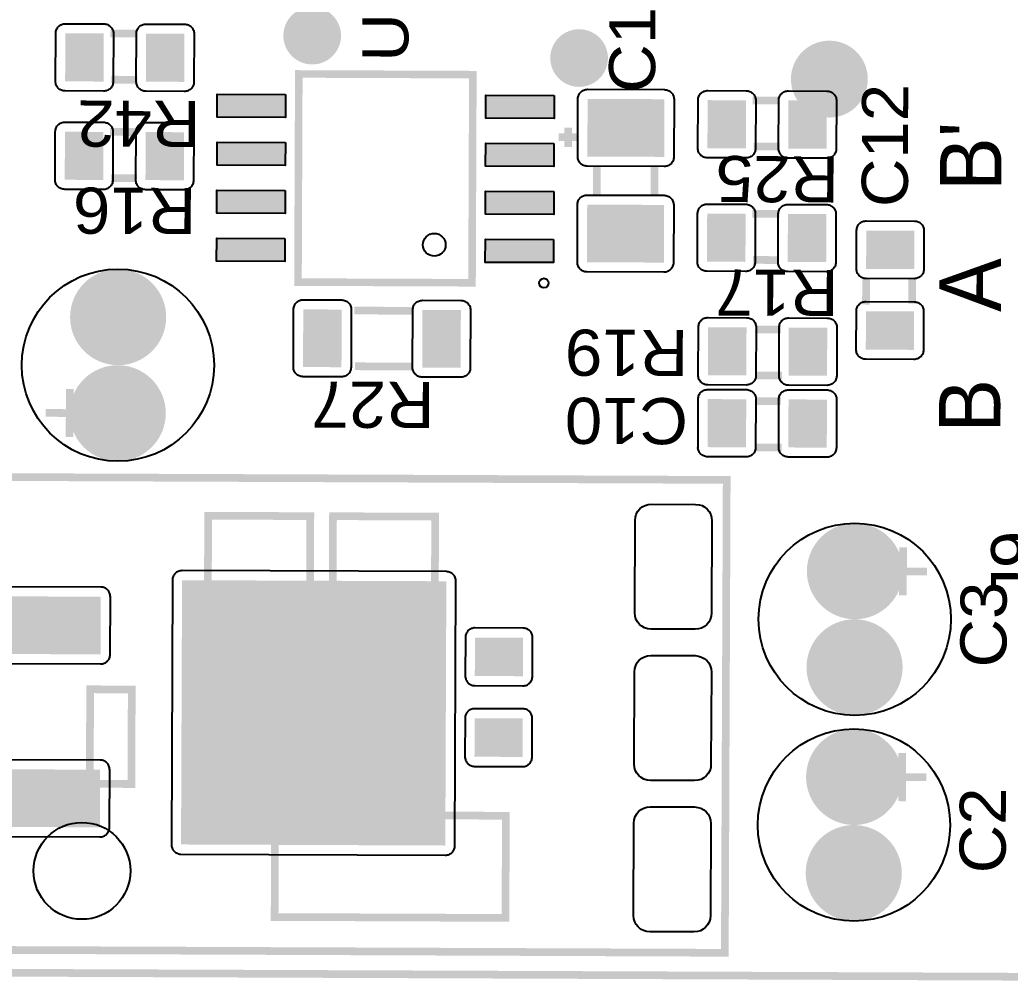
# Model space of a CAD drawing. Header units: millimetres. Extents: x 2766.7 to 2787.4, y 1526.7 to 1542.9.
# Drawn here: x 2773 to 2774.392, y 1530.505 to 1531.857 of the extents above; entities that cross this region are included whole.
import ezdxf

# ---------------------------------------------------------------- set-up
doc = ezdxf.new("R2010")
doc.units = ezdxf.units.MM
doc.styles.get("Standard").update_dxf_attribs({"font": 'arial.ttf'})

# ---------------------------------------------------------------- blocks, each defined once
blk = doc.blocks.new('RPAD')
blk.add_trace([(-0.5, -0.5), (-0.5, 0.5), (0.5, -0.5), (0.5, 0.5)])
blk = doc.blocks.new('EPAD')
at = {"const_width": 0.5}
blk.add_lwpolyline([(-0.25, 0, 1), (0.25, 0, 1)], format="xyb", close=True, dxfattribs=at)
blk = doc.blocks.new('tarjeta AUT')
for points, const_width in [([(0.4144, -3.6276), (7.0798, -3.6276), (7.0798, -0.4859), (0.4144, -0.4859), (0.4144, -3.6276)], 0.008), ([(0.4144, -3.6276), (7.0798, -3.6276), (7.0798, -0.4859), (0.4144, -0.4859), (0.4144, -3.6276)], 0.008), ([(0.4144, -3.6276), (7.0798, -3.6276), (7.0798, -0.4859), (0.4144, -0.4859), (0.4144, -3.6276)], 0.008), ([(0.4381, -2.8875), (0.9302, -2.8875), (0.9302, -1.9623), (0.4381, -1.9623), (0.4381, -2.8875)], 0.008), ([(0.4381, -2.8875), (0.9302, -2.8875), (0.9302, -1.9623), (0.4381, -1.9623), (0.4381, -2.8875)], 0.008), ([(0.4381, -2.8875), (0.9302, -2.8875), (0.9302, -1.9623), (0.4381, -1.9623), (0.4381, -2.8875)], 0.008), ([(0.9971, -2.1786), (0.9971, -2.2286)], 0.008), ([(0.9971, -2.1786), (0.9971, -2.2286)], 0.008), ([(0.9971, -2.1786), (0.9971, -2.2286)], 0.008), ([(0.9721, -2.2036), (1.0221, -2.2036)], 0.008), ([(0.9721, -2.2036), (1.0221, -2.2036)], 0.008), ([(0.9721, -2.2036), (1.0221, -2.2036)], 0.008), ([(0.6113, -2.2693), (0.7097, -2.2693), (0.7097, -2.226), (0.6113, -2.226), (0.6113, -2.2693)], 0.008), ([(0.6113, -2.2693), (0.7097, -2.2693), (0.7097, -2.226), (0.6113, -2.226), (0.6113, -2.2693)], 0.008), ([(0.6113, -2.2693), (0.7097, -2.2693), (0.7097, -2.226), (0.6113, -2.226), (0.6113, -2.2693)], 0.008), ([(1.2418, -2.2725), (1.2418, -2.2455)], 0.008), ([(1.2418, -2.2725), (1.2418, -2.2455)], 0.008), ([(1.2418, -2.2725), (1.2418, -2.2455)], 0.008), ([(1.2898, -2.2725), (1.2898, -2.2445)], 0.008), ([(1.2898, -2.2725), (1.2898, -2.2445)], 0.008), ([(1.2898, -2.2725), (1.2898, -2.2445)], 0.008), ([(1.3442, -2.2725), (1.3442, -2.2455)], 0.008), ([(1.3442, -2.2725), (1.3442, -2.2455)], 0.008), ([(1.3442, -2.2725), (1.3442, -2.2455)], 0.008), ([(1.3922, -2.2725), (1.3922, -2.2445)], 0.008), ([(1.3922, -2.2725), (1.3922, -2.2445)], 0.008), ([(1.3922, -2.2725), (1.3922, -2.2445)], 0.008), ([(0.6507, -2.4544), (0.8908, -2.4544), (0.8908, -2.3481), (0.6507, -2.3481), (0.6507, -2.4544)], 0.008), ([(0.6507, -2.4544), (0.8908, -2.4544), (0.8908, -2.3481), (0.6507, -2.3481), (0.6507, -2.4544)], 0.008), ([(0.6507, -2.4544), (0.8908, -2.4544), (0.8908, -2.3481), (0.6507, -2.3481), (0.6507, -2.4544)], 0.008), ([(0.4735, -2.6591), (0.5798, -2.6591), (0.5798, -2.4189), (0.4735, -2.4189), (0.4735, -2.6591)], 0.008), ([(0.4735, -2.6591), (0.5798, -2.6591), (0.5798, -2.4189), (0.4735, -2.4189), (0.4735, -2.6591)], 0.008), ([(0.4735, -2.6591), (0.5798, -2.6591), (0.5798, -2.4189), (0.4735, -2.4189), (0.4735, -2.6591)], 0.008), ([(1.3509, -2.6217), (1.3509, -2.4406), (1.1343, -2.4406), (1.1343, -2.6217), (1.3509, -2.6217)], 0.00787), ([(1.3509, -2.6217), (1.3509, -2.4406), (1.1343, -2.4406), (1.1343, -2.6217), (1.3509, -2.6217)], 0.00787), ([(1.3509, -2.6217), (1.3509, -2.4406), (1.1343, -2.4406), (1.1343, -2.6217), (1.3509, -2.6217)], 0.00787), ([(0.6507, -2.5843), (0.8908, -2.5843), (0.8908, -2.478), (0.6507, -2.478), (0.6507, -2.5843)], 0.008), ([(0.6507, -2.5843), (0.8908, -2.5843), (0.8908, -2.478), (0.6507, -2.478), (0.6507, -2.5843)], 0.008), ([(0.6507, -2.5843), (0.8908, -2.5843), (0.8908, -2.478), (0.6507, -2.478), (0.6507, -2.5843)], 0.008), ([(1.0469, -2.5002), (1.0469, -2.5592)], 0.008), ([(1.0469, -2.5002), (1.0469, -2.5592)], 0.008), ([(1.0469, -2.5002), (1.0469, -2.5592)], 0.008), ([(1.1049, -2.4992), (1.1049, -2.5592)], 0.008), ([(1.1049, -2.4992), (1.1049, -2.5592)], 0.008), ([(1.1049, -2.4992), (1.1049, -2.5592)], 0.008), ([(1.2861, -2.7112), (1.2861, -2.7312)], 0.008), ([(1.2861, -2.7112), (1.2861, -2.7312)], 0.008), ([(1.2861, -2.7112), (1.2861, -2.7312)], 0.008), ([(1.2761, -2.7212), (1.2961, -2.7212)], 0.008), ([(1.2761, -2.7212), (1.2961, -2.7212)], 0.008), ([(1.2761, -2.7212), (1.2961, -2.7212)], 0.008), ([(1.2261, -2.7512), (1.2561, -2.7512)], 0.008), ([(1.2261, -2.7512), (1.2561, -2.7512)], 0.008), ([(1.2261, -2.7512), (1.2561, -2.7512)], 0.008), ([(1.2261, -2.8112), (1.2561, -2.8112)], 0.008), ([(1.2261, -2.8112), (1.2561, -2.8112)], 0.008), ([(1.2261, -2.8112), (1.2561, -2.8112)], 0.008), ([(0.9642, -2.9165), (0.9642, -2.9445)], 0.008), ([(0.9642, -2.9165), (0.9642, -2.9445)], 0.008), ([(0.9642, -2.9165), (0.9642, -2.9445)], 0.008), ([(1.0122, -2.9165), (1.0122, -2.9435)], 0.008), ([(1.0122, -2.9165), (1.0122, -2.9435)], 0.008), ([(1.0122, -2.9165), (1.0122, -2.9435)], 0.008), ([(1.039, -2.9165), (1.039, -2.9445)], 0.008), ([(1.039, -2.9165), (1.039, -2.9445)], 0.008), ([(1.039, -2.9165), (1.039, -2.9445)], 0.008), ([(1.087, -2.9165), (1.087, -2.9435)], 0.008), ([(1.087, -2.9165), (1.087, -2.9435)], 0.008), ([(1.087, -2.9165), (1.087, -2.9435)], 0.008), ([(1.1592, -2.9411), (1.1592, -2.9141)], 0.008), ([(1.1592, -2.9411), (1.1592, -2.9141)], 0.008), ([(1.1592, -2.9411), (1.1592, -2.9141)], 0.008), ([(1.2072, -2.9411), (1.2072, -2.9131)], 0.008), ([(1.2072, -2.9411), (1.2072, -2.9131)], 0.008), ([(1.2072, -2.9411), (1.2072, -2.9131)], 0.008), ([(1.2773, -2.9411), (1.2773, -2.9141)], 0.008), ([(1.2773, -2.9411), (1.2773, -2.9141)], 0.008), ([(1.2773, -2.9411), (1.2773, -2.9141)], 0.008), ([(1.3253, -2.9411), (1.3253, -2.9131)], 0.008), ([(1.3253, -2.9411), (1.3253, -2.9131)], 0.008), ([(1.3253, -2.9411), (1.3253, -2.9131)], 0.008), ([(1.1413, -3.0317), (1.1133, -3.0317)], 0.008), ([(1.1413, -3.0317), (1.1133, -3.0317)], 0.008), ([(1.1413, -3.0317), (1.1133, -3.0317)], 0.008), ([(0.6216, -3.0963), (0.6216, -3.0463)], 0.008), ([(0.6216, -3.0963), (0.6216, -3.0463)], 0.008), ([(0.6216, -3.0963), (0.6216, -3.0463)], 0.008), ([(0.8357, -3.0963), (0.8357, -3.0463)], 0.008), ([(0.8357, -3.0963), (0.8357, -3.0463)], 0.008), ([(0.8357, -3.0963), (0.8357, -3.0463)], 0.008), ([(0.6466, -3.0713), (0.5966, -3.0713)], 0.008), ([(0.6466, -3.0713), (0.5966, -3.0713)], 0.008), ([(0.6466, -3.0713), (0.5966, -3.0713)], 0.008), ([(0.8607, -3.0713), (0.8107, -3.0713)], 0.008), ([(0.8607, -3.0713), (0.8107, -3.0713)], 0.008), ([(0.8607, -3.0713), (0.8107, -3.0713)], 0.008), ([(1.1413, -3.0797), (1.1143, -3.0797)], 0.008), ([(1.1413, -3.0797), (1.1143, -3.0797)], 0.008), ([(1.1413, -3.0797), (1.1143, -3.0797)], 0.008)]:
    blk.add_lwpolyline(points, dxfattribs=dict(const_width=const_width))
for points in [[(0.5561, -2.1367), (0.5561, -2.2367), (0.5561, -2.2377), (0.5563, -2.2387), (0.5565, -2.2397), (0.5569, -2.2406), (0.5573, -2.2415), (0.5578, -2.2423), (0.5583, -2.2431), (0.559, -2.2438), (0.5597, -2.2444), (0.5605, -2.245), (0.5613, -2.2455), (0.5622, -2.2459), (0.5631, -2.2462), (0.564, -2.2465), (0.565, -2.2466), (0.5661, -2.2467), (0.5661, -2.2467), (0.6261, -2.2467), (0.6271, -2.2466), (0.6281, -2.2465), (0.6291, -2.2462), (0.63, -2.2459), (0.6309, -2.2455), (0.6317, -2.245), (0.6325, -2.2444), (0.6332, -2.2438), (0.6338, -2.2431), (0.6344, -2.2423), (0.6349, -2.2415), (0.6353, -2.2406), (0.6356, -2.2397), (0.6359, -2.2387), (0.636, -2.2377), (0.6361, -2.2367), (0.6361, -2.1367)], [(0.7361, -2.1367), (0.7361, -2.2367), (0.7361, -2.2377), (0.7363, -2.2387), (0.7365, -2.2397), (0.7369, -2.2406), (0.7373, -2.2415), (0.7378, -2.2423), (0.7383, -2.2431), (0.739, -2.2438), (0.7397, -2.2444), (0.7405, -2.245), (0.7413, -2.2455), (0.7422, -2.2459), (0.7431, -2.2462), (0.744, -2.2465), (0.745, -2.2466), (0.7461, -2.2467), (0.7461, -2.2467), (0.8061, -2.2467), (0.8071, -2.2466), (0.8081, -2.2465), (0.8091, -2.2462), (0.81, -2.2459), (0.8109, -2.2455), (0.8117, -2.245), (0.8125, -2.2444), (0.8132, -2.2438), (0.8138, -2.2431), (0.8144, -2.2423), (0.8149, -2.2415), (0.8153, -2.2406), (0.8156, -2.2397), (0.8159, -2.2387), (0.816, -2.2377), (0.8161, -2.2367), (0.8161, -2.1367)]]:
    blk.add_lwpolyline(points)
for points in [[(1.2298, -2.2375), (1.2298, -2.1975), (1.2299, -2.1965), (1.23, -2.1955), (1.2303, -2.1945), (1.2306, -2.1936), (1.231, -2.1927), (1.2315, -2.1919), (1.2321, -2.1911), (1.2327, -2.1904), (1.2334, -2.1898), (1.2342, -2.1892), (1.235, -2.1887), (1.2359, -2.1883), (1.2368, -2.1879), (1.2378, -2.1877), (1.2388, -2.1876), (1.2398, -2.1875), (1.2898, -2.1875), (1.2909, -2.1876), (1.2919, -2.1877), (1.2928, -2.1879), (1.2938, -2.1883), (1.2946, -2.1887), (1.2955, -2.1892), (1.2962, -2.1898), (1.2969, -2.1904), (1.2976, -2.1911), (1.2981, -2.1919), (1.2986, -2.1927), (1.2991, -2.1936), (1.2994, -2.1945), (1.2996, -2.1955), (1.2998, -2.1965), (1.2998, -2.1975), (1.2998, -2.2375), (1.2998, -2.2385), (1.2996, -2.2395), (1.2994, -2.2405), (1.2991, -2.2414), (1.2986, -2.2423), (1.2981, -2.2431), (1.2976, -2.2439), (1.2969, -2.2446), (1.2962, -2.2453), (1.2955, -2.2458), (1.2946, -2.2463), (1.2938, -2.2467), (1.2928, -2.2471), (1.2919, -2.2473), (1.2909, -2.2475), (1.2898, -2.2475), (1.2398, -2.2475), (1.2388, -2.2475), (1.2378, -2.2473), (1.2368, -2.2471), (1.2359, -2.2467), (1.235, -2.2463), (1.2342, -2.2458), (1.2334, -2.2453), (1.2327, -2.2446), (1.2321, -2.2439), (1.2315, -2.2431), (1.231, -2.2423), (1.2306, -2.2414), (1.2303, -2.2405), (1.23, -2.2395), (1.2299, -2.2385), (1.2298, -2.2375)], [(1.3322, -2.2375), (1.3322, -2.1975), (1.3322, -2.1965), (1.3324, -2.1955), (1.3326, -2.1945), (1.333, -2.1936), (1.3334, -2.1927), (1.3339, -2.1919), (1.3344, -2.1911), (1.3351, -2.1904), (1.3358, -2.1898), (1.3366, -2.1892), (1.3374, -2.1887), (1.3383, -2.1883), (1.3392, -2.1879), (1.3401, -2.1877), (1.3412, -2.1876), (1.3422, -2.1875), (1.3922, -2.1875), (1.3932, -2.1876), (1.3942, -2.1877), (1.3952, -2.1879), (1.3961, -2.1883), (1.397, -2.1887), (1.3978, -2.1892), (1.3986, -2.1898), (1.3993, -2.1904), (1.3999, -2.1911), (1.4005, -2.1919), (1.401, -2.1927), (1.4014, -2.1936), (1.4018, -2.1945), (1.402, -2.1955), (1.4021, -2.1965), (1.4022, -2.1975), (1.4022, -2.2375), (1.4021, -2.2385), (1.402, -2.2395), (1.4018, -2.2405), (1.4014, -2.2414), (1.401, -2.2423), (1.4005, -2.2431), (1.3999, -2.2439), (1.3993, -2.2446), (1.3986, -2.2453), (1.3978, -2.2458), (1.397, -2.2463), (1.3961, -2.2467), (1.3952, -2.2471), (1.3942, -2.2473), (1.3932, -2.2475), (1.3922, -2.2475), (1.3422, -2.2475), (1.3412, -2.2475), (1.3401, -2.2473), (1.3392, -2.2471), (1.3383, -2.2467), (1.3374, -2.2463), (1.3366, -2.2458), (1.3358, -2.2453), (1.3351, -2.2446), (1.3344, -2.2439), (1.3339, -2.2431), (1.3334, -2.2423), (1.333, -2.2414), (1.3326, -2.2405), (1.3324, -2.2395), (1.3322, -2.2385), (1.3322, -2.2375)], [(1.2298, -2.3215), (1.2298, -2.2815), (1.2299, -2.2805), (1.23, -2.2795), (1.2303, -2.2785), (1.2306, -2.2776), (1.231, -2.2767), (1.2315, -2.2759), (1.2321, -2.2751), (1.2327, -2.2744), (1.2334, -2.2738), (1.2342, -2.2732), (1.235, -2.2727), (1.2359, -2.2723), (1.2368, -2.2719), (1.2378, -2.2717), (1.2388, -2.2716), (1.2398, -2.2715), (1.2898, -2.2715), (1.2909, -2.2716), (1.2919, -2.2717), (1.2928, -2.2719), (1.2938, -2.2723), (1.2946, -2.2727), (1.2955, -2.2732), (1.2962, -2.2738), (1.2969, -2.2744), (1.2976, -2.2751), (1.2981, -2.2759), (1.2986, -2.2767), (1.2991, -2.2776), (1.2994, -2.2785), (1.2996, -2.2795), (1.2998, -2.2805), (1.2998, -2.2815), (1.2998, -2.3215), (1.2998, -2.3225), (1.2996, -2.3235), (1.2994, -2.3245), (1.2991, -2.3254), (1.2986, -2.3263), (1.2981, -2.3271), (1.2976, -2.3279), (1.2969, -2.3286), (1.2962, -2.3293), (1.2955, -2.3298), (1.2946, -2.3303), (1.2938, -2.3307), (1.2928, -2.3311), (1.2919, -2.3313), (1.2909, -2.3315), (1.2898, -2.3315), (1.2398, -2.3315), (1.2388, -2.3315), (1.2378, -2.3313), (1.2368, -2.3311), (1.2359, -2.3307), (1.235, -2.3303), (1.2342, -2.3298), (1.2334, -2.3293), (1.2327, -2.3286), (1.2321, -2.3279), (1.2315, -2.3271), (1.231, -2.3263), (1.2306, -2.3254), (1.2303, -2.3245), (1.23, -2.3235), (1.2299, -2.3225), (1.2298, -2.3215)], [(1.3322, -2.3215), (1.3322, -2.2815), (1.3322, -2.2805), (1.3324, -2.2795), (1.3326, -2.2785), (1.333, -2.2776), (1.3334, -2.2767), (1.3339, -2.2759), (1.3344, -2.2751), (1.3351, -2.2744), (1.3358, -2.2738), (1.3366, -2.2732), (1.3374, -2.2727), (1.3383, -2.2723), (1.3392, -2.2719), (1.3401, -2.2717), (1.3412, -2.2716), (1.3422, -2.2715), (1.3922, -2.2715), (1.3932, -2.2716), (1.3942, -2.2717), (1.3952, -2.2719), (1.3961, -2.2723), (1.397, -2.2727), (1.3978, -2.2732), (1.3986, -2.2738), (1.3993, -2.2744), (1.3999, -2.2751), (1.4005, -2.2759), (1.401, -2.2767), (1.4014, -2.2776), (1.4018, -2.2785), (1.402, -2.2795), (1.4021, -2.2805), (1.4022, -2.2815), (1.4022, -2.3215), (1.4021, -2.3225), (1.402, -2.3235), (1.4018, -2.3245), (1.4014, -2.3254), (1.401, -2.3263), (1.4005, -2.3271), (1.3999, -2.3279), (1.3993, -2.3286), (1.3986, -2.3293), (1.3978, -2.3298), (1.397, -2.3303), (1.3961, -2.3307), (1.3952, -2.3311), (1.3942, -2.3313), (1.3932, -2.3315), (1.3922, -2.3315), (1.3422, -2.3315), (1.3412, -2.3315), (1.3401, -2.3313), (1.3392, -2.3311), (1.3383, -2.3307), (1.3374, -2.3303), (1.3366, -2.3298), (1.3358, -2.3293), (1.3351, -2.3286), (1.3344, -2.3279), (1.3339, -2.3271), (1.3334, -2.3263), (1.333, -2.3254), (1.3326, -2.3245), (1.3324, -2.3235), (1.3322, -2.3225), (1.3322, -2.3215)], [(0.5486, -2.6062), (0.8236, -2.6062), (0.8246, -2.6061), (0.8256, -2.606), (0.8266, -2.6057), (0.8275, -2.6054), (0.8284, -2.605), (0.8292, -2.6045), (0.83, -2.6039), (0.8307, -2.6033), (0.8313, -2.6026), (0.8319, -2.6018), (0.8324, -2.601), (0.8328, -2.6001), (0.8331, -2.5992), (0.8334, -2.5982), (0.8335, -2.5972), (0.8336, -2.5962), (0.8336, -2.3212), (0.8335, -2.3201), (0.8334, -2.3191), (0.8331, -2.3182), (0.8328, -2.3172), (0.8324, -2.3164), (0.8319, -2.3155), (0.8313, -2.3148), (0.8307, -2.3141), (0.83, -2.3134), (0.8292, -2.3128), (0.8284, -2.3124), (0.8275, -2.3119), (0.8266, -2.3116), (0.8256, -2.3114), (0.8246, -2.3112), (0.8236, -2.3112), (0.5486, -2.3112), (0.5475, -2.3112), (0.5465, -2.3114), (0.5456, -2.3116), (0.5447, -2.3119), (0.5438, -2.3124), (0.543, -2.3128), (0.5422, -2.3134), (0.5415, -2.3141), (0.5408, -2.3148), (0.5403, -2.3155), (0.5398, -2.3164), (0.5394, -2.3172), (0.539, -2.3182), (0.5388, -2.3191), (0.5386, -2.3201), (0.5386, -2.3212), (0.5386, -2.5962), (0.5386, -2.5972), (0.5388, -2.5982), (0.539, -2.5992), (0.5394, -2.6001), (0.5398, -2.601), (0.5403, -2.6018), (0.5408, -2.6026), (0.5415, -2.6033), (0.5422, -2.6039), (0.543, -2.6045), (0.5438, -2.605), (0.5447, -2.6054), (0.5456, -2.6057), (0.5465, -2.606), (0.5475, -2.6061), (0.5486, -2.6062)], [(1.1796, -2.4269), (1.1556, -2.4269), (1.1556, -2.3559), (1.1796, -2.3559), (1.1796, -2.4269)], [(1.2296, -2.4269), (1.2056, -2.4269), (1.2056, -2.3559), (1.2296, -2.3559), (1.2296, -2.4269)], [(1.2796, -2.4269), (1.2556, -2.4269), (1.2556, -2.3559), (1.2796, -2.3559), (1.2796, -2.4269)], [(1.3296, -2.4269), (1.3056, -2.4269), (1.3056, -2.3559), (1.3296, -2.3559), (1.3296, -2.4269)], [(1.1159, -2.4462), (1.1159, -2.4862), (1.1158, -2.4872), (1.1157, -2.4882), (1.1154, -2.4892), (1.1151, -2.4901), (1.1147, -2.491), (1.1142, -2.4918), (1.1136, -2.4926), (1.113, -2.4933), (1.1123, -2.4939), (1.1115, -2.4945), (1.1107, -2.495), (1.1098, -2.4954), (1.1089, -2.4958), (1.1079, -2.496), (1.1069, -2.4961), (1.1059, -2.4962), (1.0459, -2.4962), (1.0448, -2.4961), (1.0438, -2.496), (1.0428, -2.4958), (1.0419, -2.4954), (1.041, -2.495), (1.0402, -2.4945), (1.0394, -2.4939), (1.0387, -2.4933), (1.0381, -2.4926), (1.0375, -2.4918), (1.037, -2.491), (1.0366, -2.4901), (1.0363, -2.4892), (1.0361, -2.4882), (1.0359, -2.4872), (1.0359, -2.4862), (1.0359, -2.4462), (1.0359, -2.4452), (1.0361, -2.4441), (1.0363, -2.4432), (1.0366, -2.4423), (1.037, -2.4414), (1.0375, -2.4406), (1.0381, -2.4398), (1.0387, -2.4391), (1.0394, -2.4384), (1.0402, -2.4379), (1.041, -2.4374), (1.0419, -2.437), (1.0428, -2.4366), (1.0438, -2.4364), (1.0448, -2.4362), (1.0459, -2.4362), (1.1059, -2.4362), (1.1069, -2.4362), (1.1079, -2.4364), (1.1089, -2.4366), (1.1098, -2.437), (1.1107, -2.4374), (1.1115, -2.4379), (1.1123, -2.4384), (1.113, -2.4391), (1.1136, -2.4398), (1.1142, -2.4406), (1.1147, -2.4414), (1.1151, -2.4423), (1.1154, -2.4432), (1.1157, -2.4441), (1.1158, -2.4452), (1.1159, -2.4462)], [(1.1159, -2.5702), (1.1159, -2.6102), (1.1158, -2.6112), (1.1157, -2.6122), (1.1154, -2.6132), (1.1151, -2.6141), (1.1147, -2.615), (1.1142, -2.6158), (1.1136, -2.6166), (1.113, -2.6173), (1.1123, -2.6179), (1.1115, -2.6185), (1.1107, -2.619), (1.1098, -2.6194), (1.1089, -2.6198), (1.1079, -2.62), (1.1069, -2.6201), (1.1059, -2.6202), (1.0459, -2.6202), (1.0448, -2.6201), (1.0438, -2.62), (1.0428, -2.6198), (1.0419, -2.6194), (1.041, -2.619), (1.0402, -2.6185), (1.0394, -2.6179), (1.0387, -2.6173), (1.0381, -2.6166), (1.0375, -2.6158), (1.037, -2.615), (1.0366, -2.6141), (1.0363, -2.6132), (1.0361, -2.6122), (1.0359, -2.6112), (1.0359, -2.6102), (1.0359, -2.5702), (1.0359, -2.5692), (1.0361, -2.5681), (1.0363, -2.5672), (1.0366, -2.5663), (1.037, -2.5654), (1.0375, -2.5646), (1.0381, -2.5638), (1.0387, -2.5631), (1.0394, -2.5624), (1.0402, -2.5619), (1.041, -2.5614), (1.0419, -2.561), (1.0428, -2.5606), (1.0438, -2.5604), (1.0448, -2.5602), (1.0459, -2.5602), (1.1059, -2.5602), (1.1069, -2.5602), (1.1079, -2.5604), (1.1089, -2.5606), (1.1098, -2.561), (1.1107, -2.5614), (1.1115, -2.5619), (1.1123, -2.5624), (1.113, -2.5631), (1.1136, -2.5638), (1.1142, -2.5646), (1.1147, -2.5654), (1.1151, -2.5663), (1.1154, -2.5672), (1.1157, -2.5681), (1.1158, -2.5692), (1.1159, -2.5702)], [(0.6411, -2.6862), (0.6811, -2.6862), (0.6822, -2.6862), (0.6832, -2.686), (0.6842, -2.6858), (0.6851, -2.6855), (0.686, -2.685), (0.6868, -2.6846), (0.6875, -2.684), (0.6883, -2.6833), (0.6889, -2.6826), (0.6895, -2.6819), (0.69, -2.681), (0.6904, -2.6802), (0.6907, -2.6792), (0.6909, -2.6783), (0.6911, -2.6773), (0.6911, -2.6762), (0.6911, -2.6262), (0.6911, -2.6252), (0.6909, -2.6242), (0.6907, -2.6232), (0.6904, -2.6223), (0.69, -2.6214), (0.6895, -2.6206), (0.6889, -2.6198), (0.6883, -2.6191), (0.6875, -2.6185), (0.6868, -2.6179), (0.686, -2.6174), (0.6851, -2.617), (0.6842, -2.6167), (0.6832, -2.6164), (0.6822, -2.6163), (0.6811, -2.6162), (0.6411, -2.6162), (0.6401, -2.6163), (0.6391, -2.6164), (0.6381, -2.6167), (0.6372, -2.617), (0.6363, -2.6174), (0.6355, -2.6179), (0.6347, -2.6185), (0.634, -2.6191), (0.6334, -2.6198), (0.6328, -2.6206), (0.6323, -2.6214), (0.6319, -2.6223), (0.6316, -2.6232), (0.6313, -2.6242), (0.6312, -2.6252), (0.6311, -2.6262), (0.6311, -2.6762), (0.6312, -2.6773), (0.6313, -2.6783), (0.6316, -2.6792), (0.6319, -2.6802), (0.6323, -2.681), (0.6328, -2.6819), (0.6334, -2.6826), (0.634, -2.6833), (0.6347, -2.684), (0.6355, -2.6846), (0.6363, -2.685), (0.6372, -2.6855), (0.6381, -2.6858), (0.6391, -2.686), (0.6401, -2.6862), (0.6411, -2.6862)], [(0.7251, -2.6862), (0.7651, -2.6862), (0.7662, -2.6862), (0.7672, -2.686), (0.7682, -2.6858), (0.7691, -2.6855), (0.77, -2.685), (0.7708, -2.6846), (0.7715, -2.684), (0.7723, -2.6833), (0.7729, -2.6826), (0.7735, -2.6819), (0.774, -2.681), (0.7744, -2.6802), (0.7747, -2.6792), (0.7749, -2.6783), (0.7751, -2.6773), (0.7751, -2.6762), (0.7751, -2.6262), (0.7751, -2.6252), (0.7749, -2.6242), (0.7747, -2.6232), (0.7744, -2.6223), (0.774, -2.6214), (0.7735, -2.6206), (0.7729, -2.6198), (0.7723, -2.6191), (0.7715, -2.6185), (0.7708, -2.6179), (0.77, -2.6174), (0.7691, -2.617), (0.7682, -2.6167), (0.7672, -2.6164), (0.7662, -2.6163), (0.7651, -2.6162), (0.7251, -2.6162), (0.7241, -2.6163), (0.7231, -2.6164), (0.7221, -2.6167), (0.7212, -2.617), (0.7203, -2.6174), (0.7195, -2.6179), (0.7187, -2.6185), (0.718, -2.6191), (0.7174, -2.6198), (0.7168, -2.6206), (0.7163, -2.6214), (0.7159, -2.6223), (0.7156, -2.6232), (0.7153, -2.6242), (0.7152, -2.6252), (0.7151, -2.6262), (0.7151, -2.6762), (0.7152, -2.6773), (0.7153, -2.6783), (0.7156, -2.6792), (0.7159, -2.6802), (0.7163, -2.681), (0.7168, -2.6819), (0.7174, -2.6826), (0.718, -2.6833), (0.7187, -2.684), (0.7195, -2.6846), (0.7203, -2.685), (0.7212, -2.6855), (0.7221, -2.6858), (0.7231, -2.686), (0.7241, -2.6862), (0.7251, -2.6862)], [(1.1796, -2.7064), (1.1556, -2.7064), (1.1556, -2.6354), (1.1796, -2.6354), (1.1796, -2.7064)], [(1.2296, -2.7064), (1.2056, -2.7064), (1.2056, -2.6354), (1.2296, -2.6354), (1.2296, -2.7064)], [(1.2796, -2.7064), (1.2556, -2.7064), (1.2556, -2.6354), (1.2796, -2.6354), (1.2796, -2.7064)], [(1.3296, -2.7064), (1.3056, -2.7064), (1.3056, -2.6354), (1.3296, -2.6354), (1.3296, -2.7064)], [(1.1561, -2.7312), (1.2161, -2.7312), (1.2171, -2.7312), (1.2181, -2.7314), (1.2191, -2.7316), (1.22, -2.7319), (1.2209, -2.7323), (1.2217, -2.7328), (1.2225, -2.7334), (1.2232, -2.734), (1.2238, -2.7348), (1.2244, -2.7355), (1.2249, -2.7363), (1.2253, -2.7372), (1.2256, -2.7381), (1.2259, -2.7391), (1.226, -2.7401), (1.2261, -2.7412), (1.2261, -2.8212), (1.226, -2.8222), (1.2259, -2.8232), (1.2256, -2.8242), (1.2253, -2.8251), (1.2249, -2.826), (1.2244, -2.8268), (1.2238, -2.8276), (1.2232, -2.8283), (1.2225, -2.8289), (1.2217, -2.8295), (1.2209, -2.83), (1.22, -2.8304), (1.2191, -2.8307), (1.2181, -2.831), (1.2171, -2.8311), (1.2161, -2.8312), (1.1561, -2.8312), (1.155, -2.8311), (1.154, -2.831), (1.1531, -2.8307), (1.1522, -2.8304), (1.1513, -2.83), (1.1505, -2.8295), (1.1497, -2.8289), (1.149, -2.8283), (1.1483, -2.8276), (1.1478, -2.8268), (1.1473, -2.826), (1.1469, -2.8251), (1.1465, -2.8242), (1.1463, -2.8232), (1.1461, -2.8222), (1.1461, -2.8212), (1.1461, -2.7412), (1.1461, -2.7401), (1.1463, -2.7391), (1.1465, -2.7381), (1.1469, -2.7372), (1.1473, -2.7363), (1.1478, -2.7355), (1.1483, -2.7348), (1.149, -2.734), (1.1497, -2.7334), (1.1505, -2.7328), (1.1513, -2.7323), (1.1522, -2.7319), (1.1531, -2.7316), (1.154, -2.7314), (1.155, -2.7312), (1.1561, -2.7312)], [(1.2661, -2.7312), (1.3261, -2.7312), (1.3271, -2.7312), (1.3281, -2.7314), (1.3291, -2.7316), (1.33, -2.7319), (1.3309, -2.7323), (1.3317, -2.7328), (1.3325, -2.7334), (1.3332, -2.734), (1.3338, -2.7348), (1.3344, -2.7355), (1.3349, -2.7363), (1.3353, -2.7372), (1.3356, -2.7381), (1.3359, -2.7391), (1.336, -2.7401), (1.3361, -2.7412), (1.3361, -2.8212), (1.336, -2.8222), (1.3359, -2.8232), (1.3356, -2.8242), (1.3353, -2.8251), (1.3349, -2.826), (1.3344, -2.8268), (1.3338, -2.8276), (1.3332, -2.8283), (1.3325, -2.8289), (1.3317, -2.8295), (1.3309, -2.83), (1.33, -2.8304), (1.3291, -2.8307), (1.3281, -2.831), (1.3271, -2.8311), (1.3261, -2.8312), (1.2661, -2.8312), (1.265, -2.8311), (1.264, -2.831), (1.2631, -2.8307), (1.2622, -2.8304), (1.2613, -2.83), (1.2605, -2.8295), (1.2597, -2.8289), (1.259, -2.8283), (1.2583, -2.8276), (1.2578, -2.8268), (1.2573, -2.826), (1.2569, -2.8251), (1.2565, -2.8242), (1.2563, -2.8232), (1.2561, -2.8222), (1.2561, -2.8212), (1.2561, -2.7412), (1.2561, -2.7401), (1.2563, -2.7391), (1.2565, -2.7381), (1.2569, -2.7372), (1.2573, -2.7363), (1.2578, -2.7355), (1.2583, -2.7348), (1.259, -2.734), (1.2597, -2.7334), (1.2605, -2.7328), (1.2613, -2.7323), (1.2622, -2.7319), (1.2631, -2.7316), (1.264, -2.7314), (1.265, -2.7312), (1.2661, -2.7312)], [(0.5897, -2.8093), (0.5897, -2.8553), (0.5893, -2.8588), (0.5884, -2.862), (0.5868, -2.8649), (0.5848, -2.8674), (0.5823, -2.8695), (0.5794, -2.871), (0.5761, -2.872), (0.5727, -2.8723), (0.4767, -2.8723), (0.4732, -2.872), (0.47, -2.871), (0.4671, -2.8695), (0.4646, -2.8674), (0.4625, -2.8649), (0.461, -2.862), (0.46, -2.8588), (0.4597, -2.8553), (0.4597, -2.8093), (0.46, -2.8059), (0.461, -2.8026), (0.4625, -2.7998), (0.4646, -2.7972), (0.4671, -2.7952), (0.47, -2.7936), (0.4732, -2.7927), (0.4767, -2.7923), (0.5727, -2.7923), (0.5761, -2.7927), (0.5794, -2.7936), (0.5823, -2.7952), (0.5848, -2.7972), (0.5868, -2.7998), (0.5884, -2.8026), (0.5893, -2.8059), (0.5897, -2.8093)], [(0.7472, -2.8093), (0.7472, -2.8553), (0.7468, -2.8588), (0.7458, -2.862), (0.7443, -2.8649), (0.7422, -2.8674), (0.7397, -2.8695), (0.7368, -2.871), (0.7336, -2.872), (0.7302, -2.8723), (0.6342, -2.8723), (0.6307, -2.872), (0.6275, -2.871), (0.6246, -2.8695), (0.6221, -2.8674), (0.62, -2.8649), (0.6185, -2.862), (0.6175, -2.8588), (0.6172, -2.8553), (0.6172, -2.8093), (0.6175, -2.8059), (0.6185, -2.8026), (0.62, -2.7998), (0.6221, -2.7972), (0.6246, -2.7952), (0.6275, -2.7936), (0.6307, -2.7927), (0.6342, -2.7923), (0.7302, -2.7923), (0.7336, -2.7927), (0.7368, -2.7936), (0.7397, -2.7952), (0.7422, -2.7972), (0.7443, -2.7998), (0.7458, -2.8026), (0.7468, -2.8059), (0.7472, -2.8093)], [(0.9046, -2.8093), (0.9046, -2.8553), (0.9043, -2.8588), (0.9033, -2.862), (0.9018, -2.8649), (0.8997, -2.8674), (0.8972, -2.8695), (0.8943, -2.871), (0.8911, -2.872), (0.8876, -2.8723), (0.7916, -2.8723), (0.7882, -2.872), (0.7849, -2.871), (0.7821, -2.8695), (0.7795, -2.8674), (0.7775, -2.8649), (0.7759, -2.862), (0.775, -2.8588), (0.7746, -2.8553), (0.7746, -2.8093), (0.775, -2.8059), (0.7759, -2.8026), (0.7775, -2.7998), (0.7795, -2.7972), (0.7821, -2.7952), (0.7849, -2.7936), (0.7882, -2.7927), (0.7916, -2.7923), (0.8876, -2.7923), (0.8911, -2.7927), (0.8943, -2.7936), (0.8972, -2.7952), (0.8997, -2.7972), (0.9018, -2.7998), (0.9033, -2.8026), (0.9043, -2.8059), (0.9046, -2.8093)], [(1.0242, -2.8675), (1.0242, -2.9075), (1.0242, -2.9085), (1.024, -2.9095), (1.0238, -2.9105), (1.0235, -2.9114), (1.0231, -2.9123), (1.0226, -2.9131), (1.022, -2.9139), (1.0213, -2.9146), (1.0206, -2.9152), (1.0199, -2.9158), (1.0191, -2.9163), (1.0182, -2.9167), (1.0172, -2.917), (1.0163, -2.9173), (1.0153, -2.9174), (1.0142, -2.9175), (0.9642, -2.9175), (0.9632, -2.9174), (0.9622, -2.9173), (0.9612, -2.917), (0.9603, -2.9167), (0.9594, -2.9163), (0.9586, -2.9158), (0.9578, -2.9152), (0.9571, -2.9146), (0.9565, -2.9139), (0.9559, -2.9131), (0.9554, -2.9123), (0.955, -2.9114), (0.9547, -2.9105), (0.9544, -2.9095), (0.9543, -2.9085), (0.9542, -2.9075), (0.9542, -2.8675), (0.9543, -2.8664), (0.9544, -2.8654), (0.9547, -2.8644), (0.955, -2.8635), (0.9554, -2.8626), (0.9559, -2.8618), (0.9565, -2.861), (0.9571, -2.8603), (0.9578, -2.8597), (0.9586, -2.8591), (0.9594, -2.8586), (0.9603, -2.8582), (0.9612, -2.8579), (0.9622, -2.8577), (0.9632, -2.8575), (0.9642, -2.8575), (1.0142, -2.8575), (1.0153, -2.8575), (1.0163, -2.8577), (1.0172, -2.8579), (1.0182, -2.8582), (1.0191, -2.8586), (1.0199, -2.8591), (1.0206, -2.8597), (1.0213, -2.8603), (1.022, -2.861), (1.0226, -2.8618), (1.0231, -2.8626), (1.0235, -2.8635), (1.0238, -2.8644), (1.024, -2.8654), (1.0242, -2.8664), (1.0242, -2.8675)], [(1.099, -2.8675), (1.099, -2.9075), (1.099, -2.9085), (1.0988, -2.9095), (1.0986, -2.9105), (1.0983, -2.9114), (1.0979, -2.9123), (1.0974, -2.9131), (1.0968, -2.9139), (1.0962, -2.9146), (1.0954, -2.9152), (1.0947, -2.9158), (1.0939, -2.9163), (1.093, -2.9167), (1.0921, -2.917), (1.0911, -2.9173), (1.0901, -2.9174), (1.089, -2.9175), (1.039, -2.9175), (1.038, -2.9174), (1.037, -2.9173), (1.036, -2.917), (1.0351, -2.9167), (1.0342, -2.9163), (1.0334, -2.9158), (1.0326, -2.9152), (1.0319, -2.9146), (1.0313, -2.9139), (1.0307, -2.9131), (1.0302, -2.9123), (1.0298, -2.9114), (1.0295, -2.9105), (1.0292, -2.9095), (1.0291, -2.9085), (1.029, -2.9075), (1.029, -2.8675), (1.0291, -2.8664), (1.0292, -2.8654), (1.0295, -2.8644), (1.0298, -2.8635), (1.0302, -2.8626), (1.0307, -2.8618), (1.0313, -2.861), (1.0319, -2.8603), (1.0326, -2.8597), (1.0334, -2.8591), (1.0342, -2.8586), (1.0351, -2.8582), (1.036, -2.8579), (1.037, -2.8577), (1.038, -2.8575), (1.039, -2.8575), (1.089, -2.8575), (1.0901, -2.8575), (1.0911, -2.8577), (1.0921, -2.8579), (1.093, -2.8582), (1.0939, -2.8586), (1.0947, -2.8591), (1.0954, -2.8597), (1.0962, -2.8603), (1.0968, -2.861), (1.0974, -2.8618), (1.0979, -2.8626), (1.0983, -2.8635), (1.0986, -2.8644), (1.0988, -2.8654), (1.099, -2.8664), (1.099, -2.8675)], [(1.1472, -2.9061), (1.1472, -2.8661), (1.1472, -2.8651), (1.1474, -2.8641), (1.1476, -2.8631), (1.1479, -2.8622), (1.1483, -2.8613), (1.1488, -2.8605), (1.1494, -2.8597), (1.15, -2.859), (1.1507, -2.8584), (1.1515, -2.8578), (1.1523, -2.8573), (1.1532, -2.8569), (1.1541, -2.8566), (1.1551, -2.8563), (1.1561, -2.8562), (1.1572, -2.8561), (1.2072, -2.8561), (1.2082, -2.8562), (1.2092, -2.8563), (1.2102, -2.8566), (1.2111, -2.8569), (1.212, -2.8573), (1.2128, -2.8578), (1.2136, -2.8584), (1.2143, -2.859), (1.2149, -2.8597), (1.2155, -2.8605), (1.216, -2.8613), (1.2164, -2.8622), (1.2167, -2.8631), (1.217, -2.8641), (1.2171, -2.8651), (1.2172, -2.8661), (1.2172, -2.9061), (1.2171, -2.9072), (1.217, -2.9082), (1.2167, -2.9091), (1.2164, -2.9101), (1.216, -2.9109), (1.2155, -2.9118), (1.2149, -2.9125), (1.2143, -2.9132), (1.2136, -2.9139), (1.2128, -2.9144), (1.212, -2.9149), (1.2111, -2.9154), (1.2102, -2.9157), (1.2092, -2.9159), (1.2082, -2.9161), (1.2072, -2.9161), (1.1572, -2.9161), (1.1561, -2.9161), (1.1551, -2.9159), (1.1541, -2.9157), (1.1532, -2.9154), (1.1523, -2.9149), (1.1515, -2.9144), (1.1507, -2.9139), (1.15, -2.9132), (1.1494, -2.9125), (1.1488, -2.9118), (1.1483, -2.9109), (1.1479, -2.9101), (1.1476, -2.9091), (1.1474, -2.9082), (1.1472, -2.9072), (1.1472, -2.9061)], [(1.2653, -2.9061), (1.2653, -2.8661), (1.2653, -2.8651), (1.2655, -2.8641), (1.2657, -2.8631), (1.266, -2.8622), (1.2664, -2.8613), (1.2669, -2.8605), (1.2675, -2.8597), (1.2682, -2.859), (1.2689, -2.8584), (1.2696, -2.8578), (1.2705, -2.8573), (1.2713, -2.8569), (1.2723, -2.8566), (1.2732, -2.8563), (1.2742, -2.8562), (1.2753, -2.8561), (1.3253, -2.8561), (1.3263, -2.8562), (1.3273, -2.8563), (1.3283, -2.8566), (1.3292, -2.8569), (1.3301, -2.8573), (1.3309, -2.8578), (1.3317, -2.8584), (1.3324, -2.859), (1.333, -2.8597), (1.3336, -2.8605), (1.3341, -2.8613), (1.3345, -2.8622), (1.3348, -2.8631), (1.3351, -2.8641), (1.3352, -2.8651), (1.3353, -2.8661), (1.3353, -2.9061), (1.3352, -2.9072), (1.3351, -2.9082), (1.3348, -2.9091), (1.3345, -2.9101), (1.3341, -2.9109), (1.3336, -2.9118), (1.333, -2.9125), (1.3324, -2.9132), (1.3317, -2.9139), (1.3309, -2.9144), (1.3301, -2.9149), (1.3292, -2.9154), (1.3283, -2.9157), (1.3273, -2.9159), (1.3263, -2.9161), (1.3253, -2.9161), (1.2753, -2.9161), (1.2742, -2.9161), (1.2732, -2.9159), (1.2723, -2.9157), (1.2713, -2.9154), (1.2705, -2.9149), (1.2696, -2.9144), (1.2689, -2.9139), (1.2682, -2.9132), (1.2675, -2.9125), (1.2669, -2.9118), (1.2664, -2.9109), (1.266, -2.9101), (1.2657, -2.9091), (1.2655, -2.9082), (1.2653, -2.9072), (1.2653, -2.9061)], [(1.0242, -2.9515), (1.0242, -2.9915), (1.0242, -2.9925), (1.024, -2.9935), (1.0238, -2.9945), (1.0235, -2.9954), (1.0231, -2.9963), (1.0226, -2.9971), (1.022, -2.9979), (1.0213, -2.9986), (1.0206, -2.9992), (1.0199, -2.9998), (1.0191, -3.0003), (1.0182, -3.0007), (1.0172, -3.001), (1.0163, -3.0013), (1.0153, -3.0014), (1.0142, -3.0015), (0.9642, -3.0015), (0.9632, -3.0014), (0.9622, -3.0013), (0.9612, -3.001), (0.9603, -3.0007), (0.9594, -3.0003), (0.9586, -2.9998), (0.9578, -2.9992), (0.9571, -2.9986), (0.9565, -2.9979), (0.9559, -2.9971), (0.9554, -2.9963), (0.955, -2.9954), (0.9547, -2.9945), (0.9544, -2.9935), (0.9543, -2.9925), (0.9542, -2.9915), (0.9542, -2.9515), (0.9543, -2.9504), (0.9544, -2.9494), (0.9547, -2.9484), (0.955, -2.9475), (0.9554, -2.9466), (0.9559, -2.9458), (0.9565, -2.945), (0.9571, -2.9443), (0.9578, -2.9437), (0.9586, -2.9431), (0.9594, -2.9426), (0.9603, -2.9422), (0.9612, -2.9419), (0.9622, -2.9417), (0.9632, -2.9415), (0.9642, -2.9415), (1.0142, -2.9415), (1.0153, -2.9415), (1.0163, -2.9417), (1.0172, -2.9419), (1.0182, -2.9422), (1.0191, -2.9426), (1.0199, -2.9431), (1.0206, -2.9437), (1.0213, -2.9443), (1.022, -2.945), (1.0226, -2.9458), (1.0231, -2.9466), (1.0235, -2.9475), (1.0238, -2.9484), (1.024, -2.9494), (1.0242, -2.9504), (1.0242, -2.9515)], [(1.099, -2.9515), (1.099, -2.9915), (1.099, -2.9925), (1.0988, -2.9935), (1.0986, -2.9945), (1.0983, -2.9954), (1.0979, -2.9963), (1.0974, -2.9971), (1.0968, -2.9979), (1.0962, -2.9986), (1.0954, -2.9992), (1.0947, -2.9998), (1.0939, -3.0003), (1.093, -3.0007), (1.0921, -3.001), (1.0911, -3.0013), (1.0901, -3.0014), (1.089, -3.0015), (1.039, -3.0015), (1.038, -3.0014), (1.037, -3.0013), (1.036, -3.001), (1.0351, -3.0007), (1.0342, -3.0003), (1.0334, -2.9998), (1.0326, -2.9992), (1.0319, -2.9986), (1.0313, -2.9979), (1.0307, -2.9971), (1.0302, -2.9963), (1.0298, -2.9954), (1.0295, -2.9945), (1.0292, -2.9935), (1.0291, -2.9925), (1.029, -2.9915), (1.029, -2.9515), (1.0291, -2.9504), (1.0292, -2.9494), (1.0295, -2.9484), (1.0298, -2.9475), (1.0302, -2.9466), (1.0307, -2.9458), (1.0313, -2.945), (1.0319, -2.9443), (1.0326, -2.9437), (1.0334, -2.9431), (1.0342, -2.9426), (1.0351, -2.9422), (1.036, -2.9419), (1.037, -2.9417), (1.038, -2.9415), (1.039, -2.9415), (1.089, -2.9415), (1.0901, -2.9415), (1.0911, -2.9417), (1.0921, -2.9419), (1.093, -2.9422), (1.0939, -2.9426), (1.0947, -2.9431), (1.0954, -2.9437), (1.0962, -2.9443), (1.0968, -2.945), (1.0974, -2.9458), (1.0979, -2.9466), (1.0983, -2.9475), (1.0986, -2.9484), (1.0988, -2.9494), (1.099, -2.9504), (1.099, -2.9515)], [(1.1472, -2.9901), (1.1472, -2.9501), (1.1472, -2.9491), (1.1474, -2.9481), (1.1476, -2.9471), (1.1479, -2.9462), (1.1483, -2.9453), (1.1488, -2.9445), (1.1494, -2.9437), (1.15, -2.943), (1.1507, -2.9424), (1.1515, -2.9418), (1.1523, -2.9413), (1.1532, -2.9409), (1.1541, -2.9406), (1.1551, -2.9403), (1.1561, -2.9402), (1.1572, -2.9401), (1.2072, -2.9401), (1.2082, -2.9402), (1.2092, -2.9403), (1.2102, -2.9406), (1.2111, -2.9409), (1.212, -2.9413), (1.2128, -2.9418), (1.2136, -2.9424), (1.2143, -2.943), (1.2149, -2.9437), (1.2155, -2.9445), (1.216, -2.9453), (1.2164, -2.9462), (1.2167, -2.9471), (1.217, -2.9481), (1.2171, -2.9491), (1.2172, -2.9501), (1.2172, -2.9901), (1.2171, -2.9912), (1.217, -2.9922), (1.2167, -2.9931), (1.2164, -2.9941), (1.216, -2.9949), (1.2155, -2.9958), (1.2149, -2.9965), (1.2143, -2.9972), (1.2136, -2.9979), (1.2128, -2.9984), (1.212, -2.9989), (1.2111, -2.9994), (1.2102, -2.9997), (1.2092, -2.9999), (1.2082, -3.0001), (1.2072, -3.0001), (1.1572, -3.0001), (1.1561, -3.0001), (1.1551, -2.9999), (1.1541, -2.9997), (1.1532, -2.9994), (1.1523, -2.9989), (1.1515, -2.9984), (1.1507, -2.9979), (1.15, -2.9972), (1.1494, -2.9965), (1.1488, -2.9958), (1.1483, -2.9949), (1.1479, -2.9941), (1.1476, -2.9931), (1.1474, -2.9922), (1.1472, -2.9912), (1.1472, -2.9901)], [(1.2653, -2.9901), (1.2653, -2.9501), (1.2653, -2.9491), (1.2655, -2.9481), (1.2657, -2.9471), (1.266, -2.9462), (1.2664, -2.9453), (1.2669, -2.9445), (1.2675, -2.9437), (1.2682, -2.943), (1.2689, -2.9424), (1.2696, -2.9418), (1.2705, -2.9413), (1.2713, -2.9409), (1.2723, -2.9406), (1.2732, -2.9403), (1.2742, -2.9402), (1.2753, -2.9401), (1.3253, -2.9401), (1.3263, -2.9402), (1.3273, -2.9403), (1.3283, -2.9406), (1.3292, -2.9409), (1.3301, -2.9413), (1.3309, -2.9418), (1.3317, -2.9424), (1.3324, -2.943), (1.333, -2.9437), (1.3336, -2.9445), (1.3341, -2.9453), (1.3345, -2.9462), (1.3348, -2.9471), (1.3351, -2.9481), (1.3352, -2.9491), (1.3353, -2.9501), (1.3353, -2.9901), (1.3352, -2.9912), (1.3351, -2.9922), (1.3348, -2.9931), (1.3345, -2.9941), (1.3341, -2.9949), (1.3336, -2.9958), (1.333, -2.9965), (1.3324, -2.9972), (1.3317, -2.9979), (1.3309, -2.9984), (1.3301, -2.9989), (1.3292, -2.9994), (1.3283, -2.9997), (1.3273, -2.9999), (1.3263, -3.0001), (1.3253, -3.0001), (1.2753, -3.0001), (1.2742, -3.0001), (1.2732, -2.9999), (1.2723, -2.9997), (1.2713, -2.9994), (1.2705, -2.9989), (1.2696, -2.9984), (1.2689, -2.9979), (1.2682, -2.9972), (1.2675, -2.9965), (1.2669, -2.9958), (1.2664, -2.9949), (1.266, -2.9941), (1.2657, -2.9931), (1.2655, -2.9922), (1.2653, -2.9912), (1.2653, -2.9901)], [(1.1063, -3.0917), (1.0663, -3.0917), (1.0653, -3.0917), (1.0643, -3.0915), (1.0633, -3.0913), (1.0624, -3.091), (1.0615, -3.0906), (1.0607, -3.0901), (1.0599, -3.0895), (1.0592, -3.0889), (1.0586, -3.0881), (1.058, -3.0874), (1.0575, -3.0866), (1.0571, -3.0857), (1.0568, -3.0848), (1.0565, -3.0838), (1.0564, -3.0828), (1.0563, -3.0817), (1.0563, -3.0317), (1.0564, -3.0307), (1.0565, -3.0297), (1.0568, -3.0287), (1.0571, -3.0278), (1.0575, -3.0269), (1.058, -3.0261), (1.0586, -3.0253), (1.0592, -3.0246), (1.0599, -3.024), (1.0607, -3.0234), (1.0615, -3.0229), (1.0624, -3.0225), (1.0633, -3.0222), (1.0643, -3.0219), (1.0653, -3.0218), (1.0663, -3.0217), (1.1063, -3.0217), (1.1074, -3.0218), (1.1084, -3.0219), (1.1094, -3.0222), (1.1103, -3.0225), (1.1112, -3.0229), (1.112, -3.0234), (1.1127, -3.024), (1.1135, -3.0246), (1.1141, -3.0253), (1.1147, -3.0261), (1.1152, -3.0269), (1.1156, -3.0278), (1.1159, -3.0287), (1.1161, -3.0297), (1.1163, -3.0307), (1.1163, -3.0317), (1.1163, -3.0817), (1.1163, -3.0828), (1.1161, -3.0838), (1.1159, -3.0848), (1.1156, -3.0857), (1.1152, -3.0866), (1.1147, -3.0874), (1.1141, -3.0881), (1.1135, -3.0889), (1.1127, -3.0895), (1.112, -3.0901), (1.1112, -3.0906), (1.1103, -3.091), (1.1094, -3.0913), (1.1084, -3.0915), (1.1074, -3.0917), (1.1063, -3.0917)], [(1.1903, -3.0917), (1.1503, -3.0917), (1.1493, -3.0917), (1.1483, -3.0915), (1.1473, -3.0913), (1.1464, -3.091), (1.1455, -3.0906), (1.1447, -3.0901), (1.1439, -3.0895), (1.1432, -3.0889), (1.1426, -3.0881), (1.142, -3.0874), (1.1415, -3.0866), (1.1411, -3.0857), (1.1408, -3.0848), (1.1405, -3.0838), (1.1404, -3.0828), (1.1403, -3.0817), (1.1403, -3.0317), (1.1404, -3.0307), (1.1405, -3.0297), (1.1408, -3.0287), (1.1411, -3.0278), (1.1415, -3.0269), (1.142, -3.0261), (1.1426, -3.0253), (1.1432, -3.0246), (1.1439, -3.024), (1.1447, -3.0234), (1.1455, -3.0229), (1.1464, -3.0225), (1.1473, -3.0222), (1.1483, -3.0219), (1.1493, -3.0218), (1.1503, -3.0217), (1.1903, -3.0217), (1.1914, -3.0218), (1.1924, -3.0219), (1.1934, -3.0222), (1.1943, -3.0225), (1.1952, -3.0229), (1.196, -3.0234), (1.1967, -3.024), (1.1975, -3.0246), (1.1981, -3.0253), (1.1987, -3.0261), (1.1992, -3.0269), (1.1996, -3.0278), (1.1999, -3.0287), (1.2001, -3.0297), (1.2003, -3.0307), (1.2003, -3.0317), (1.2003, -3.0817), (1.2003, -3.0828), (1.2001, -3.0838), (1.1999, -3.0848), (1.1996, -3.0857), (1.1992, -3.0866), (1.1987, -3.0874), (1.1981, -3.0881), (1.1975, -3.0889), (1.1967, -3.0895), (1.196, -3.0901), (1.1952, -3.0906), (1.1943, -3.091), (1.1934, -3.0913), (1.1924, -3.0915), (1.1914, -3.0917), (1.1903, -3.0917)]]:
    blk.add_lwpolyline(points, close=True)
for centre, radius in [((1.0471, -2.2536), 0.1), ((1.0471, -2.2536), 0.1), ((1.0471, -2.2536), 0.1), ((0.5207, -2.2182), 0.0504), ((0.5207, -2.2182), 0.0504), ((0.5207, -2.2182), 0.0504), ((1.1737, -2.5823), 0.0118), ((1.1737, -2.5823), 0.0118), ((1.1737, -2.5823), 0.0118), ((1.1343, -2.6965), 0.00492), ((1.1343, -2.6965), 0.00492), ((1.1343, -2.6965), 0.00492), ((0.5716, -3.0213), 0.1), ((0.5716, -3.0213), 0.1), ((0.5716, -3.0213), 0.1), ((0.7857, -3.0213), 0.1), ((0.7857, -3.0213), 0.1), ((0.7857, -3.0213), 0.1)]:
    blk.add_circle(centre, radius)
for p, xscale, yscale, rotation in [((0.5961, -2.1867), 0.06, 0.1, 180), ((0.7761, -2.1867), 0.06, 0.1, 180), ((1.2648, -2.2175), 0.04, 0.05, 90), ((1.3672, -2.2175), 0.04, 0.05, 90), ((1.2648, -2.3015), 0.04, 0.05, 90), ((1.3672, -2.3015), 0.04, 0.05, 90), ((0.6861, -2.4587), 0.275, 0.275, 180), ((1.1676, -2.3914), 0.024, 0.071, 180), ((1.2176, -2.3914), 0.024, 0.071, 180), ((1.2676, -2.3914), 0.024, 0.071, 180), ((1.3176, -2.3914), 0.024, 0.071, 180), ((1.0759, -2.4662), 0.04, 0.06, 270), ((1.0759, -2.5902), 0.04, 0.06, 270), ((0.6611, -2.6512), 0.04, 0.05, 180), ((0.7451, -2.6512), 0.04, 0.05, 180), ((1.1676, -2.6709), 0.024, 0.071, 180), ((1.2176, -2.6709), 0.024, 0.071, 180), ((1.2676, -2.6709), 0.024, 0.071, 180), ((1.3176, -2.6709), 0.024, 0.071, 180), ((0.9892, -2.8875), 0.04, 0.05, 270), ((1.064, -2.8875), 0.04, 0.05, 270), ((1.1822, -2.8861), 0.04, 0.05, 90), ((1.3003, -2.8861), 0.04, 0.05, 90), ((0.9892, -2.9715), 0.04, 0.05, 270), ((1.064, -2.9715), 0.04, 0.05, 270), ((1.1822, -2.9701), 0.04, 0.05, 90), ((1.3003, -2.9701), 0.04, 0.05, 90), ((1.0863, -3.0567), 0.04, 0.05, 180), ((1.1703, -3.0567), 0.04, 0.05, 180)]:
    blk.add_blockref('RPAD', p, dxfattribs=dict(xscale=xscale, yscale=yscale, rotation=rotation))
for name, p, xscale, yscale in [('EPAD', (0.9971, -2.2536), 0.1, 0.1), ('EPAD', (1.0971, -2.2536), 0.1, 0.1), ('EPAD', (1.3908, -2.4544), 0.06, 0.06), ('EPAD', (1.3686, -2.7322), 0.06, 0.06), ('RPAD', (1.1861, -2.7812), 0.06, 0.08), ('RPAD', (1.2961, -2.7812), 0.06, 0.08), ('EPAD', (1.3477, -2.9927), 0.08, 0.08), ('EPAD', (0.5216, -3.0213), 0.1, 0.1), ('EPAD', (0.6216, -3.0213), 0.1, 0.1), ('EPAD', (0.7357, -3.0213), 0.1, 0.1), ('EPAD', (0.8357, -3.0213), 0.1, 0.1)]:
    blk.add_blockref(name, p, dxfattribs=dict(xscale=xscale, yscale=yscale))
at = {"width": 1.041667}
for s, p in [('R16', (1.2318, -2.3345)), ('R16', (1.2318, -2.3345)), ('R16', (1.2318, -2.3345)), ('R42', (1.3224, -2.3384)), ('R42', (1.3224, -2.3384)), ('R42', (1.3224, -2.3384)), ('R27', (1.0309, -2.5832)), ('R27', (1.0309, -2.5832)), ('R27', (1.0309, -2.5832)), ('C10', (1.0151, -2.847)), ('C10', (1.0151, -2.847)), ('C10', (1.0151, -2.847)), ('R19', (1.086, -2.847)), ('R19', (1.086, -2.847)), ('R19', (1.086, -2.847)), ('R17', (1.1492, -3.0031)), ('R17', (1.1492, -3.0031)), ('R17', (1.1492, -3.0031)), ('R25', (1.2673, -3.0031)), ('R25', (1.2673, -3.0031)), ('R25', (1.2673, -3.0031))]:
    blk.add_text(s, height=0.048, rotation=90, dxfattribs=at).set_placement(p)
for s, height, width, p in [('U5', 0.048, 1.041667, (1.364, -2.5545)), ('U5', 0.048, 1.041667, (1.364, -2.5545)), ('U5', 0.048, 1.041667, (1.364, -2.5545)), ('C1', 0.048, 1.041667, (1.3328, -2.8114)), ('C1', 0.048, 1.041667, (1.3328, -2.8114)), ('C1', 0.048, 1.041667, (1.3328, -2.8114)), ('C12', 0.048, 1.041667, (1.2148, -3.0748)), ('C12', 0.048, 1.041667, (1.2148, -3.0748)), ('C12', 0.048, 1.041667, (1.2148, -3.0748)), ("B   A   B'", 0.064, 0.9375, (0.9804, -3.1721)), ("B   A   B'", 0.064, 0.9375, (0.9804, -3.1721)), ("B   A   B'", 0.064, 0.9375, (0.9804, -3.1721)), ('C2', 0.048, 1.041667, (0.5219, -3.1793)), ('C2', 0.048, 1.041667, (0.5219, -3.1793)), ('C2', 0.048, 1.041667, (0.5219, -3.1793)), ('C3', 0.048, 1.041667, (0.7361, -3.1793)), ('C3', 0.048, 1.041667, (0.7361, -3.1793)), ('C3', 0.048, 1.041667, (0.7361, -3.1793)), ('J9', 0.048, 1.041667, (0.8046, -3.2109)), ('J9', 0.048, 1.041667, (0.8046, -3.2109)), ('J9', 0.048, 1.041667, (0.8046, -3.2109))]:
    blk.add_text(s, height=height, dxfattribs=dict(width=width)).set_placement(p)

msp = doc.modelspace()

# ---------------------------------------------------------------- block references
at = {"xscale": 1.350124867074582, "yscale": 1.350124867074582, "zscale": 1.350124867074582, "rotation": 89.77504890590232}
msp.add_blockref('tarjeta AUT', (2770.0899, 1529.9702), dxfattribs=at)

doc.saveas('drawing.dxf')
